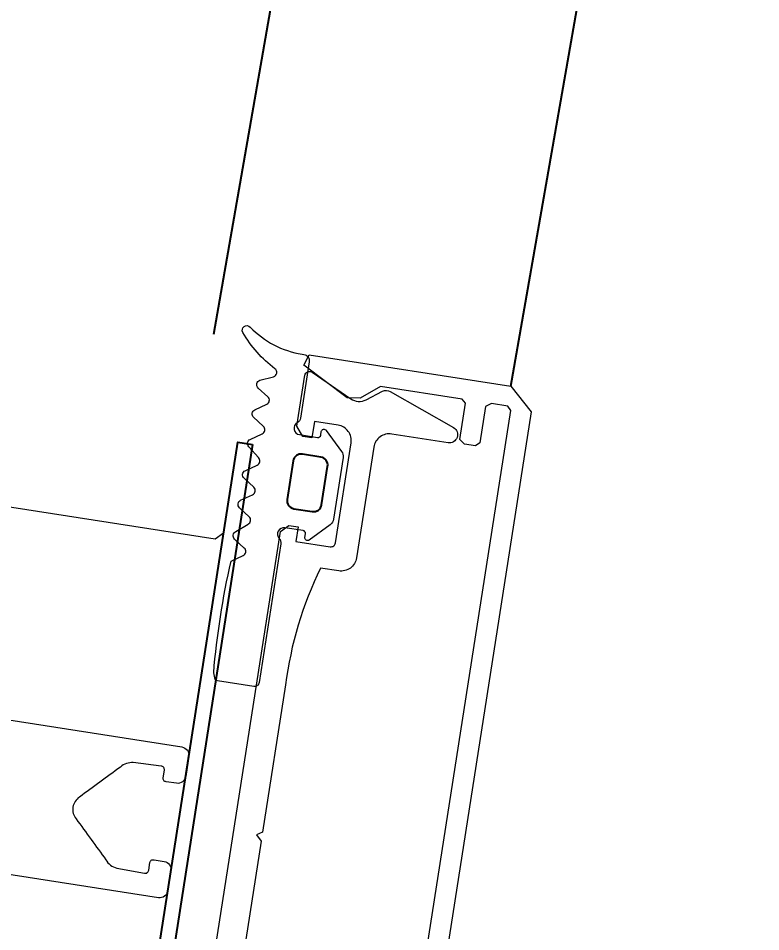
# Model space of a CAD drawing. Header units: millimetres. Extents: x -8689834 to 9419935, y 0 to 135940.
# Drawn here: x -53053.3 to -53004, y 112716.4 to 112777 of the extents above; entities that cross this region are included whole.
import ezdxf
from ezdxf import colors
from ezdxf.entities.mleader import LeaderData, LeaderLine
from ezdxf.math import Vec2, Vec3

# ---------------------------------------------------------------- set-up
doc = ezdxf.new("R2010")
doc.units = ezdxf.units.MM
doc.header["$MEASUREMENT"] = 0
doc.layers.get('0').update_dxf_attribs({"color": 250, "lineweight": 9})
doc.layers.add('АР_новое окно', color=155, linetype='Continuous')
for name, color, linetype, lineweight in [('АР_Окна', 4, 'Continuous', 0), ('АР_Отметки', 250, 'Continuous', 15), ('АР_Сущ Несущая стена', 216, 'Continuous', 30)]:
    doc.layers.add(name, color=color, linetype=linetype, lineweight=lineweight)
doc.layers.get('0').freeze()
doc.styles.add('ISOCPEUR', font='isocpeur.ttf', dxfattribs={"width": 0.7})

# ---------------------------------------------------------------- blocks, each defined once
blk = doc.blocks.new('_DotSmall')
at = {"color": 0, "linetype": 'ByBlock', "const_width": 0.5}
blk.add_lwpolyline([(-0.0625, 0, 1), (0.0625, 0, 1)], format="xyb", close=True, dxfattribs=at)
blk = doc.blocks.new('стойка витр.')
at = {"lineweight": 0, "ltscale": 100, "transparency": 33554687}
for points in [[(-69.8438361948356, -5.633594956780144), (-69.21493715024553, -5.916666730459838), (-30.90838462579995, 8.609511357899464), (-30.62531285212026, 9.238410402496811), (-31.1873041553481, 10.72042096611403)], [(-68.58632373265573, -58.46540642052423), (-90.15068845250062, -1.598661102303595), (-90.00917455367744, -1.284153596119722), (-88.98317839115043, -0.8950869223335758), (-88.55468153662514, -0.9934413902010419), (-87.69009137133253, -3.273426419786119), (-87.37564184903749, -3.414962306625966), (-86.69163474338711, -3.155580859434849), (-86.43607351230457, -2.797891934278596), (-87.30066367759719, -0.5179069046935183), (-87.1591497787449, -0.2033993985096458), (-82.02911098225741, 1.741955958394101), (-80.54324021661887, 1.262233232868311), (-79.70200834979187, 1.450846736610401), (-77.34320693471818, 4.170836259007046), (-77.83057009245385, 4.768357554989052), (-90.48468705118285, -0.0301937209587777), (-91.4479567084054, -1.960141251613095), (-69.79711318280897, -59.05493725829001)]]:
    blk.add_lwpolyline(points, dxfattribs=at)
at = {"color": 7, "lineweight": 0, "ltscale": 100, "transparency": 33554687}
blk.add_lwpolyline([(-74.06369480097783, 3.308391450875206, 0.5779496213016146), (-74.28822709678207, 3.786457927264564), (-75.21591578132939, 3.825837128097191, -0.615333828900983), (-75.41972296024323, 4.330405631961185, 0.1014034095220688), (-73.83454927545972, 7.11715754520992, 0.8870851218243345), (-74.38353605600423, 7.372048574252403, -0.1649969122064492), (-77.37516639285604, 4.905523520799761), (-77.48916274512885, 4.862295111939602, 0.4143043114941015), (-77.73690205768798, 4.311953389369592), (-76.39677740688785, 0.7779505007420084, 0.2286961432583318), (-76.12757003956358, 0.5227576163306367, -0.3190489133936659), (-75.8308042481076, 0.1276532846095506, -0.3190018552396916), (-76.10608007785049, -0.2827473570214352), (-77.2460725926212, -0.7150424396677408, -0.4143996870833266), (-77.48192731157178, -0.6088826129343943), (-77.5683841292921, -0.380889908366953, 0.6683385997492722), (-77.90615079682902, -0.370689789611788), (-78.61388821495348, -1.942959389103635, 0.1988829373258806), (-78.62659800215624, -2.362689632165711), (-77.15678812476108, -6.238681577618991, 0.1988829373551211), (-76.86896414318471, -6.544446800158767), (-75.29665854779887, -7.25210424636316, 0.6683385997492723), (-75.05058378231479, -7.020506375207333), (-75.13704060006421, -6.792513670639892, -0.4143996870833266), (-75.03088077326538, -6.556658951718418), (-73.89088825849467, -6.124363869072113, -0.7102015621310012), (-73.37286607688293, -6.741579856578028, 0.2286961432583318), (-73.40517316877958, -7.111109647914418), (-70.10181337440736, -15.82230158713355, 0.414362099440266), (-69.70872084749863, -15.99923473002855), (-67.42870682594366, -15.13463357074215, 0.1511707915363169), (-67.28675684856717, -15.02397433044825), (-67.28408048482379, -14.56993261339812, 0.03540799054371244), (-69.94453478069045, -7.554127657436766), (-70.80145552181057, -7.357523695485725, -0.527867958552825), (-70.9799117797229, -6.88692200143123), (-70.46881830951315, -6.171555145097955, 0.5278679585528249), (-70.64727456742548, -5.700953451043461), (-71.54744570542243, -5.39029515288712, -0.527867958552825), (-71.72590196330566, -4.91969345882535), (-71.21480849309592, -4.20432660249935, 0.5278679585528249), (-71.39326475097914, -3.733724908495788), (-72.25018549209926, -3.537120946544746, -0.527867958552825), (-72.4286417500116, -3.066519252482976), (-71.91757026780397, -2.351094412268139, 0.5278679585717272), (-72.0960265256872, -1.880492718206369), (-72.95294726680731, -1.683888756255328, -0.5278679585717273), (-73.13140352474875, -1.213287062200834), (-72.66353846338461, -0.3839238536165794, 0.5278679585528249), (-72.84199472126784, 0.08667784044519067), (-73.69893745039008, 0.2833397862850688, -0.5278679585717273), (-73.8773937083024, 0.753941480339563), (-73.36630023809266, 1.469308336665563, 0.5278679585717272), (-73.5447564960632, 1.939910030763713), (-74.40167723721243, 2.136513992714754, -0.5278679585528251), (-74.58013349509565, 2.607115686776524)], format="xyb", close=True, dxfattribs=at)
at = {"lineweight": 0, "ltscale": 100, "transparency": 33554687}
for points in [[(-59.28629948117305, -43.93455252060812), (-73.55412178576807, -6.30930235532287), (-74.18304982228437, -6.026241575636959), (-74.75303158370662, -6.242383619959583), (-74.40718232482322, -7.154412422125461), (-76.57319999407628, -7.975785172551696, -0.414362099391309), (-76.9662925209559, -7.798852029714908), (-79.34394296052051, -1.52882071842032, -0.4143260923197838), (-78.74236241533072, -0.1922330582674476), (-77.26035185172805, 0.3697582449676702), (-76.87127418394084, -0.6562669095073943), (-76.3012924225186, -0.4401248651847709), (-76.06142006575828, 0.3027815256646136), (-77.27188147796551, 3.494853341355338, 0.5512236456822476), (-77.7769173583074, 3.597680757055059), (-79.92338595120236, 1.349376512123854, -0.2673491356416615), (-80.91622193696094, 1.059369939495809), (-82.0875922003761, 1.397509788286698, 0.2496293600316565), (-82.58705019962508, 1.269536347390385), (-86.19986947378493, -1.925987660470128, 0.8270430078467679), (-85.63532520958688, -2.84412238272489), (-82.10129332900397, -1.503986737930973, -0.4143260923197836), (-80.76472567670862, -2.105611734441482), (-78.12768279598095, -9.059679143334506, 0.4143260923033303), (-76.7911151413573, -9.661304145942267), (-75.65109363460215, -9.228998069294903, -0.08279896819570452), (-71.78454054114991, -16.33338165576424), (-68.2828855071275, -25.56749207813118), (-67.85441064060433, -25.66578856210981), (-68.06674346281216, -26.13747383952432), (-64.60831683766446, -35.257587909633, -0.08279896819570452)], [(-33.2204523376422, -7.186144611914642), (-64.21182667926769, -18.93829823563283, 0.4143255057077639), (-64.53033920991584, -19.64587643784762), (-64.05480472955969, -20.89989428329136, 0.410627156480438), (-63.35370618529851, -21.2207818566676), (-62.72021259606117, -20.98055557451153, 0.4925517741577297), (-62.57218080674647, -20.68314875576471), (-62.75156135272118, -20.21010964907327, -0.4411110715409258), (-62.61002546586678, -19.89566012677096), (-60.83807044223067, -19.28752400128724, -0.2080566110632873), (-59.94503853938659, -19.40384657128016, -1.575399656426527e-05), (-56.87977393603069, -20.78551547546522, -0.4398191101055806), (-56.36006749374792, -22.15601788895583, -1.575399656426528e-05), (-57.73845635901671, -25.2227588602982, -0.2080566110632873), (-58.32981322327396, -25.9019745689875), (-60.05946139091975, -26.62167684709857, -0.4411110715409258), (-60.37391091321479, -26.48014096025872), (-60.5532914591895, -26.00710185356729, 0.4925517741577297), (-60.86130306290579, -25.88263065828505), (-61.49479665214312, -26.12285694043385, 0.410627156480438), (-61.80683951149695, -26.82793655114801), (-61.3313050311408, -28.08195439658448, 0.4143255057077639), (-60.62370682114852, -28.40042247599195), (-29.6323624739598, -16.64818975485105, 0.5239329190821609)]]:
    blk.add_lwpolyline(points, format="xyb", dxfattribs=at)
at = {"color": 7, "lineweight": 0, "ltscale": 100, "transparency": 33554687}
blk.add_lwpolyline([(-72.00534459005576, 0.06645459306309931), (-72.91737339223619, -0.2793946658493951)], dxfattribs=at)
blk.add_lwpolyline([(-72.91737339223619, -0.2793946658493951), (-54.81141330953687, -48.02608389785019), (-53.89938450735644, -47.68023463893769), (-72.00534459005576, 0.06645459306309931)], close=True)
at = {"color": 7}
blk.add_lwpolyline([(-75.33468511578394, -1.905527627641277), (-74.42175758568919, -4.312981685368868, -0.414213562373095), (-74.73607402053312, -5.011296826465696), (-75.88953189010499, -5.44869808882504, -0.414213562373095), (-76.58784703121637, -5.134381653973833), (-77.50077456128201, -2.726927596246242, -0.414213562373095), (-77.18645812643808, -2.028612455142138), (-76.03300025686622, -1.591211192782794, -0.414213562373095)], format="xyb", close=True, dxfattribs=at)
blk = doc.blocks.new('A$Cec9b444d')
at = {"layer": 'АР_новое окно', "ltscale": 100}
for p, q in [((6245.930018056468, 169.5069999180103), (6599.997908553745, 2195.475740699124)), ((6265.631413916338, 166.0638906875754), (6619.699304413616, 2192.032631468689))]:
    blk.add_line(p, q, dxfattribs=at)
at = {"layer": 'АР_новое окно', "lineweight": 0, "ltscale": 100, "transparency": 33554687}
blk.add_lwpolyline([(6248.874901417567, 165.9437810967507, -0.5779496213016146), (6248.996002352272, 166.4578792113031), (6249.895622005147, 166.6877519957932, 0.615333828900983), (6249.99097727606, 167.2235076430143, -0.1014034095220688), (6247.865106377511, 169.6233898817621, -0.8870851218243345), (6248.349716496793, 169.9860315150535, 0.1649969122064492), (6251.785754496848, 168.1895792407825), (6251.906215803817, 168.1707926180713, -0.4143043114941015), (6252.26213895804, 167.6833816139891), (6251.679734544286, 163.9489585534292, -0.2286961432583318), (6251.468950365515, 163.643727419917, 0.3190489133936659), (6251.260057731979, 163.1959091134678, 0.3190018552396916), (6251.614061792978, 162.8511097604362), (6252.818705498763, 162.6632387560824, 0.4143996870833266), (6253.027592960675, 162.8157621494134), (6253.065166205984, 163.0566847632585, -0.6683385997492722), (6253.39356649325, 163.1363315802708), (6254.410374608709, 161.7438427282878, -0.1988829373258806), (6254.509382518031, 161.3357588526882), (6253.870618236336, 157.2399518711866, -0.1988829373551211), (6253.652048522796, 156.8813960234251), (6252.259507954309, 155.8646587360269, -0.6683385997492723), (6251.970956026234, 156.0405227428616), (6252.008529271568, 156.2814453568243, 0.4143996870833266), (6251.85600587815, 156.490332818747), (6250.651362172348, 156.6782038231003, 0.7102015621310012), (6250.271782145572, 155.9674144315639, -0.2286961432583318), (6250.379611896979, 155.6124936522981), (6248.944005647035, 146.4072730884204, -0.414362099440266), (6248.595858597369, 146.1530670626619), (6246.18654054958, 146.5288138493071, -0.1511707915363169), (6246.024818730906, 146.6078158550453), (6245.928551601023, 147.0515428921345, -0.03540799054371244), (6247.084757722259, 154.4652277819636), (6247.882702690824, 154.8343484960293, 0.527867958552825), (6247.960257948252, 155.3316389267505), (6247.312605960896, 155.9262086684139, -0.5278679585528249), (6247.390161218323, 156.4234990991351), (6248.206902365306, 156.9131423924347, 0.527867958552825), (6248.284457622704, 157.4104328231548), (6247.636805635362, 158.0050025648188, -0.5278679585528249), (6247.71436089276, 158.5022929955389), (6248.512305861325, 158.8714137096046, 0.527867958552825), (6248.589861118752, 159.3687041403258), (6247.942218687162, 159.9633351542424, -0.5278679585717272), (6248.01977394456, 160.4606255849625), (6248.817718913125, 160.8297462990282, 0.5278679585717273), (6248.895274170582, 161.3270367297505), (6248.266408805877, 162.0420677783947, -0.5278679585528249), (6248.343964063276, 162.5393582091148), (6249.141918587591, 162.908540195433, 0.5278679585717273), (6249.219473845018, 163.4058306261543), (6248.571821857678, 164.0004003678183, -0.5278679585717272), (6248.649377115148, 164.4976907985412), (6249.447322083737, 164.8668115127243, 0.5278679585528251), (6249.524877341139, 165.364101943328)], format="xyb", close=True, dxfattribs=at)
for points in [[(6256.256449381044, 104.3684902169591), (6265.628100879893, 164.4602591794057), (6265.424761067045, 164.7388163109267), (6264.340578668179, 164.9079006926842), (6263.941581310069, 164.7232814523104), (6263.565839301262, 162.3139940406755), (6263.287343442024, 162.1106446720199), (6262.564544964083, 162.2233691858777), (6262.240703652339, 162.5206564455633), (6262.616445661146, 164.9299438571981), (6262.413105848269, 165.2085009887181), (6256.992132581686, 166.0539324532704), (6255.637155702772, 165.2780565074654), (6254.775109295186, 165.2891063369361), (6251.906015042359, 167.4640972073064), (6252.259657392192, 168.1492918038845), (6265.631413916211, 166.063890687598), (6266.972032707247, 164.3741193537524), (6257.5627984073, 104.04136650509)], [(6246.590105116225, 156.3236961994261), (6246.033113397745, 155.9169974622312), (6205.554121833035, 162.2299253144024), (6205.14742309577, 162.7869170328202), (6205.391658745992, 164.3529752957056)], [(6247.529474471864, 162.3470066370085), (6248.49322619989, 162.1967041000213)]]:
    blk.add_lwpolyline(points, dxfattribs=at)
for points in [[(6244.159332130998, 116.668730880343), (6250.359981212199, 156.4277821049945), (6250.917003566788, 156.8344760643644), (6251.519310101618, 156.7405429511579), (6251.369007564672, 155.7767912231768), (6253.657864305483, 155.4198310591258, 0.414362099391309), (6254.006011355134, 155.6740370848838), (6255.039313824056, 162.2996540572542, 0.4143260923197838), (6254.174990575023, 163.4834239027105), (6252.608932312153, 163.7276595529035), (6252.439843152527, 162.6434465179406), (6251.837536617683, 162.7373796311465), (6251.449593866941, 163.4148374344858), (6251.975647968483, 166.7879378464725, -0.5512236456822476), (6252.448616066305, 166.9927204050193), (6255.012655630063, 165.2354781014327, 0.2673491356416615), (6256.043959224535, 165.1564844129549), (6257.120400052341, 165.7289544955599, -0.2496293600316565), (6257.635514002202, 165.7067483423691), (6261.829743903995, 163.3250950671128, -0.8270430078467679), (6261.46670805094, 162.3102617981557), (6257.732254354228, 162.8926709896886, 0.4143260923197836), (6256.548513254805, 162.0283083719162), (6255.40248149422, 154.6798622854087, -0.4143260923033303), (6254.218740393795, 153.815499661074), (6253.014066051822, 154.0033754433664, 0.08279896819570452), (6250.695964075921, 146.2542527705758), (6249.174180750765, 136.4964580001803), (6248.77519294842, 136.3119000320597), (6249.080247637497, 135.894151465393), (6247.577250935021, 126.2568180019793, 0.08279896819570452)], [(6211.074407038394, 147.2507779463675), (6243.823353118798, 142.1434372487817, -0.4143255057077639), (6244.280958535582, 141.5167679365287), (6244.074296132895, 140.1916323020195, -0.410627156480438), (6243.454457019042, 139.7330393708675), (6242.785036777203, 139.837439246645, -0.4925517741577297), (6242.578846319519, 140.0979190378442), (6242.656803263032, 140.5977851116588, 0.4411110715409258), (6242.453453894379, 140.8762809708087), (6240.594167875066, 141.1058667962887, 0.2080566110632873), (6239.744329768431, 140.807853185388, 1.575399656426527e-05), (6237.029949483976, 138.823666772572, 0.4398191101055806), (6236.804090400165, 137.3754405037154, 1.575399656426528e-05), (6238.78537180852, 134.6589390717554, 0.2080566110632873), (6239.5041050408, 134.1162978820838), (6241.345004934902, 133.768818770634, 0.4411110715409258), (6241.623500794139, 133.9721681392896), (6241.701457737652, 134.4720342131042, -0.4925517741577297), (6241.977173780115, 134.6573579579273), (6242.646594021955, 134.5529580821498, -0.410627156480438), (6243.09735352971, 133.9273992362936), (6242.890691127011, 132.6022636017838, -0.4143255057077639), (6242.26399306887, 132.144697553689), (6209.515060023735, 137.2521218343817, -0.5239329190821609)]]:
    blk.add_lwpolyline(points, format="xyb", dxfattribs=at)
at = {"layer": 'АР_новое окно'}
blk.add_lwpolyline([(6248.49322619989, 162.1967041000213), (6240.624561847769, 111.7422073287358), (6239.660810119746, 111.8925098656066), (6247.529474471864, 162.3470066370085)], close=True, dxfattribs=at)
blk.add_lwpolyline([(6251.193959454435, 161.1041180548198), (6250.797210523186, 158.5601325987083, 0.414213562373095), (6251.248799515931, 157.9416617109418), (6252.467672222968, 157.7515716131891, 0.414213562373095), (6253.086143110834, 158.2031606059973), (6253.48289204207, 160.7471460621082, 0.414213562373095), (6253.031303049303, 161.3656169499904), (6251.812430342272, 161.5557070476269, 0.414213562373095)], format="xyb", close=True, dxfattribs=at)
at = {"layer": 'АР_новое окно', "xscale": -1, "rotation": 11.90296744651613}
blk.add_blockref('стойка витр.', (6177.086073485848, 147.4305283908225), dxfattribs=at)

msp = doc.modelspace()

# ---------------------------------------------------------------- linework, layer by layer
at = {"layer": 'АР_Сущ Несущая стена', "lineweight": 18, "ltscale": 100}
msp.add_arc((-62199.59225600528, 115505.8737578681), 9805.264059527553, 273.2047159642141, 356.1549052783884, dxfattribs=at)

# ---------------------------------------------------------------- block references
at = {"layer": 'АР_Окна', "ltscale": 100}
msp.add_blockref('A$Cec9b444d', (-59286.24984706755, 112586.4970597865), dxfattribs=at)

# ---------------------------------------------------------------- leaders
at = {"layer": 'АР_Отметки'}
ml = msp.add_multileader_mtext('Standard', dxfattribs=at)
ml.set_content('0,000', color=256, style='ISOCPEUR')
ml.set_leader_properties(color=256, linetype='Continuous', lineweight=-1)
ml.set_arrow_properties(name='DOTSMALL')
ml.build(insert=Vec2(0, 0))
ml.multileader.update_dxf_attribs({"has_text_frame": 1, "text_left_attachment_type": 4, "text_right_attachment_type": 4, "dogleg_length": 100, "arrow_head_size": 180})
ctx = ml.context
ctx.base_point, ctx.char_height, ctx.arrow_head_size, ctx.landing_gap_size, ctx.plane_origin = Vec3(-187276.7997699445, 132110.0850587329), 250, 180, 50, Vec3(-190337.1672303383, 129966.6923522141)
ctx.left_attachment, ctx.right_attachment = 4, 4
notes = []
notes.append((ctx, [(0, (0, 0, 0), (0, 0), (1, 0), 1, [])]))
ctx.mtext.insert, ctx.mtext.width, ctx.mtext.line_spacing_style, ctx.mtext.flow_direction = Vec3(-187226.7997699445, 132443.4183920662), 852.6970314602484, 2, 5
ml = msp.add_multileader_mtext('Standard', dxfattribs=at)
ml.set_content('-1,200', color=256, style='ISOCPEUR')
ml.set_leader_properties(color=256, linetype='Continuous', lineweight=-1)
ml.set_arrow_properties(name='DOTSMALL')
ml.build(insert=Vec2(0, 0))
ml.multileader.update_dxf_attribs({"has_text_frame": 1, "text_left_attachment_type": 4, "text_right_attachment_type": 4, "dogleg_length": 100, "arrow_head_size": 180})
ctx = ml.context
ctx.base_point, ctx.char_height, ctx.arrow_head_size, ctx.landing_gap_size, ctx.plane_origin = Vec3(-177720.7590341442, 129646.8906015264), 250, 180, 50, Vec3(-177813.3264161965, 129547.8815566983)
ctx.left_attachment, ctx.right_attachment = 4, 4
notes.append((ctx, [(0, (0, 0, 0), (0, 0), (1, 0), 1, [])]))
ctx.mtext.insert, ctx.mtext.width, ctx.mtext.line_spacing_style, ctx.mtext.flow_direction = Vec3(-177670.7590341442, 129980.2239348597), 852.6970314602484, 2, 5
ml = msp.add_multileader_mtext('Standard', dxfattribs=at)
ml.set_content('0,000', color=256, style='ISOCPEUR')
ml.set_leader_properties(color=256, linetype='Continuous', lineweight=-1)
ml.set_arrow_properties(name='DOTSMALL')
ml.build(insert=Vec2(0, 0))
ml.multileader.update_dxf_attribs({"has_text_frame": 1, "text_left_attachment_type": 4, "text_right_attachment_type": 4, "dogleg_length": 100, "arrow_head_size": 180})
ctx = ml.context
ctx.base_point, ctx.char_height, ctx.arrow_head_size, ctx.landing_gap_size, ctx.plane_origin = Vec3(-185687.6166469539, 129607.0397730947), 250, 180, 50, Vec3(-188747.9841073476, 127463.6470665759)
ctx.left_attachment, ctx.right_attachment = 4, 4
notes.append((ctx, [(0, (0, 0, 0), (0, 0), (1, 0), 1, [])]))
ctx.mtext.insert, ctx.mtext.width, ctx.mtext.line_spacing_style, ctx.mtext.flow_direction = Vec3(-185637.6166469539, 129940.373106428), 852.6970314602484, 2, 5
ml = msp.add_multileader_mtext('Standard', dxfattribs=at)
ml.set_content('Л.4', color=256, style='ISOCPEUR')
ml.set_leader_properties(color=256, linetype='Continuous', lineweight=-1)
ml.set_arrow_properties(name='DOTSMALL')
ml.build(insert=Vec2(0, 0))
ml.multileader.update_dxf_attribs({"has_text_frame": 1, "text_left_attachment_type": 4, "text_right_attachment_type": 4, "dogleg_length": 100, "arrow_head_size": 180})
ctx = ml.context
ctx.base_point, ctx.char_height, ctx.arrow_head_size, ctx.landing_gap_size, ctx.plane_origin = Vec3(-184816.2837050096, 129601.5848165639), 250, 180, 50, Vec3(-159580.3663713892, 117978.4653365304)
ctx.left_attachment, ctx.right_attachment = 4, 4
notes.append((ctx, [(0, (0, 0, 0), (0, 0), (1, 0), 1, [])]))
ctx.mtext.insert, ctx.mtext.width, ctx.mtext.line_spacing_style, ctx.mtext.flow_direction = Vec3(-184766.2837050096, 129934.9181498972), 852.6970314602484, 2, 5
ml = msp.add_multileader_mtext('Standard', dxfattribs=at)
ml.set_content('-1,140', color=256, style='ISOCPEUR')
ml.set_leader_properties(color=256, linetype='Continuous', lineweight=-1)
ml.set_arrow_properties(name='DOTSMALL')
ml.build(insert=Vec2(0, 0))
ml.multileader.update_dxf_attribs({"has_text_frame": 1, "text_left_attachment_type": 4, "text_right_attachment_type": 4, "dogleg_length": 100, "arrow_head_size": 180})
ctx = ml.context
ctx.base_point, ctx.char_height, ctx.arrow_head_size, ctx.landing_gap_size, ctx.plane_origin = Vec3(-180313.7221072279, 128673.3217394912, 1.149675994230903e-08), 250, 180, 50, Vec3(-180395.1155570771, 128959.4633156335, 1.149675994230903e-08)
ctx.left_attachment, ctx.right_attachment = 4, 4
notes.append((ctx, [(0, (0, 0, 0), (0, 0), (1, 0), 1, [])]))
ctx.mtext.insert, ctx.mtext.width, ctx.mtext.line_spacing_style, ctx.mtext.flow_direction = Vec3(-180263.7221072279, 129006.6550728246, 1.149675994230903e-08), 852.6970314602484, 2, 5
ml = msp.add_multileader_mtext('Standard', dxfattribs=at)
ml.set_content('0,000', color=256, style='ISOCPEUR')
ml.set_leader_properties(color=256, linetype='Continuous', lineweight=-1)
ml.set_arrow_properties(name='DOTSMALL')
ml.build(insert=Vec2(0, 0))
ml.multileader.update_dxf_attribs({"has_text_frame": 1, "text_left_attachment_type": 4, "text_right_attachment_type": 4, "dogleg_length": 100, "arrow_head_size": 180})
ctx = ml.context
ctx.base_point, ctx.char_height, ctx.arrow_head_size, ctx.landing_gap_size, ctx.plane_origin = Vec3(-187382.8031773707, 126393.4441659665), 250, 180, 50, Vec3(-190443.1706377645, 124250.0514594477)
ctx.left_attachment, ctx.right_attachment = 4, 4
notes.append((ctx, [(0, (0, 0, 0), (0, 0), (1, 0), 1, [])]))
ctx.mtext.insert, ctx.mtext.width, ctx.mtext.line_spacing_style, ctx.mtext.flow_direction = Vec3(-187332.8031773707, 126726.7774992998), 852.6970314602484, 2, 5
ml = msp.add_multileader_mtext('Standard', dxfattribs=at)
ml.set_content('Л.5', color=256, style='ISOCPEUR')
ml.set_leader_properties(color=256, linetype='Continuous', lineweight=-1)
ml.set_arrow_properties(name='DOTSMALL')
ml.build(insert=Vec2(0, 0))
ml.multileader.update_dxf_attribs({"has_text_frame": 1, "text_left_attachment_type": 4, "text_right_attachment_type": 4, "dogleg_length": 100, "arrow_head_size": 180})
ctx = ml.context
ctx.base_point, ctx.char_height, ctx.arrow_head_size, ctx.landing_gap_size, ctx.plane_origin = Vec3(-156726.1907757707, 125681.9478096366), 250, 180, 50, Vec3(-131490.2734421503, 114058.8283296031)
ctx.left_attachment, ctx.right_attachment = 4, 4
notes.append((ctx, [(0, (0, 0, 0), (0, 0), (1, 0), 1, [])]))
ctx.mtext.insert, ctx.mtext.width, ctx.mtext.line_spacing_style, ctx.mtext.flow_direction = Vec3(-156676.1907757707, 126015.2811429699), 852.6970314602484, 2, 5
ml = msp.add_multileader_mtext('Standard', dxfattribs=at)
ml.set_content('0,000', color=256, style='ISOCPEUR')
ml.set_leader_properties(color=256, linetype='Continuous', lineweight=-1)
ml.set_arrow_properties(name='DOTSMALL')
ml.build(insert=Vec2(0, 0))
ml.multileader.update_dxf_attribs({"has_text_frame": 1, "text_left_attachment_type": 4, "text_right_attachment_type": 4, "dogleg_length": 100, "arrow_head_size": 180})
ctx = ml.context
ctx.base_point, ctx.char_height, ctx.arrow_head_size, ctx.landing_gap_size, ctx.plane_origin = Vec3(-204826.2687846024, 122318.214327126), 250, 180, 50, Vec3(-207886.6362449962, 120174.8216206072)
ctx.left_attachment, ctx.right_attachment = 4, 4
notes.append((ctx, [(0, (0, 0, 0), (0, 0), (1, 0), 1, [])]))
ctx.mtext.insert, ctx.mtext.width, ctx.mtext.line_spacing_style, ctx.mtext.flow_direction = Vec3(-204776.2687846024, 122651.5476604594), 852.6970314602484, 2, 5
ml = msp.add_multileader_mtext('Standard', dxfattribs=at)
ml.set_content('{\\W0.8;-2,730}', color=256, style='ISOCPEUR')
ml.set_leader_properties(color=256, linetype='Continuous', lineweight=-1)
ml.set_arrow_properties(name='DOTSMALL')
ml.build(insert=Vec2(0, 0))
ml.multileader.update_dxf_attribs({"has_text_frame": 1, "text_left_attachment_type": 4, "text_right_attachment_type": 4, "dogleg_length": 100, "arrow_head_size": 180})
ctx = ml.context
ctx.base_point, ctx.char_height, ctx.arrow_head_size, ctx.landing_gap_size, ctx.plane_origin = Vec3(-314791.3210058988, 121809.0184862664, 2.299351988461806e-08), 250, 180, 50, Vec3(-319449.8299409288, 117956.7109726352, 2.299351988461806e-08)
ctx.left_attachment, ctx.right_attachment = 4, 4
notes.append((ctx, [(0, (0, 0, 0), (0, 0), (1, 0), 1, [])]))
ctx.mtext.insert, ctx.mtext.width, ctx.mtext.defined_height, ctx.mtext.line_spacing_style, ctx.mtext.flow_direction = Vec3(-314741.3210058988, 122142.3518195997, 2.299351988461806e-08), 769.9889591111103, 343.8884462512117, 2, 5
ml = msp.add_multileader_mtext('Standard', dxfattribs=at)
ml.set_content('{\\W0.8;-2,430}', color=256, style='ISOCPEUR')
ml.set_leader_properties(color=256, linetype='Continuous', lineweight=-1)
ml.set_arrow_properties(name='DOTSMALL')
ml.build(insert=Vec2(0, 0))
ml.multileader.update_dxf_attribs({"has_text_frame": 1, "text_left_attachment_type": 4, "text_right_attachment_type": 4, "dogleg_length": 100, "arrow_head_size": 180})
ctx = ml.context
ctx.base_point, ctx.char_height, ctx.arrow_head_size, ctx.landing_gap_size, ctx.plane_origin = Vec3(-301002.2465167325, 120038.5846084391), 250, 180, 50, Vec3(-299949.5531320914, 118383.4112137306)
ctx.left_attachment, ctx.right_attachment = 4, 4
notes.append((ctx, [(0, (0, 0, 0), (0, 0), (1, 0), 1, [])]))
ctx.mtext.insert, ctx.mtext.width, ctx.mtext.line_spacing_style, ctx.mtext.flow_direction = Vec3(-300952.2465167325, 120371.9179417724), 852.6970314602484, 2, 5
ml = msp.add_multileader_mtext('Standard', dxfattribs=at)
ml.set_content('0,000', color=256, style='ISOCPEUR')
ml.set_leader_properties(color=256, linetype='Continuous', lineweight=-1)
ml.set_arrow_properties(name='DOTSMALL')
ml.build(insert=Vec2(0, 0))
ml.multileader.update_dxf_attribs({"has_text_frame": 1, "text_left_attachment_type": 4, "text_right_attachment_type": 4, "dogleg_length": 100, "arrow_head_size": 180})
ctx = ml.context
ctx.base_point, ctx.char_height, ctx.arrow_head_size, ctx.landing_gap_size, ctx.plane_origin = Vec3(-153675.4760438586, 119954.6257698009), 250, 180, 50, Vec3(-156735.8435042523, 117811.2330632821)
ctx.left_attachment, ctx.right_attachment = 4, 4
notes.append((ctx, [(0, (0, 0, 0), (0, 0), (1, 0), 1, [])]))
ctx.mtext.insert, ctx.mtext.width, ctx.mtext.line_spacing_style, ctx.mtext.flow_direction = Vec3(-153625.4760438586, 120287.9591031342), 852.6970314602484, 2, 5
ml = msp.add_multileader_mtext('Standard', dxfattribs=at)
ml.set_content('0,000', color=256, style='ISOCPEUR')
ml.set_leader_properties(color=256, linetype='Continuous', lineweight=-1)
ml.set_arrow_properties(name='DOTSMALL')
ml.build(insert=Vec2(0, 0))
ml.multileader.update_dxf_attribs({"has_text_frame": 1, "text_left_attachment_type": 4, "text_right_attachment_type": 4, "dogleg_length": 100, "arrow_head_size": 180})
ctx = ml.context
ctx.base_point, ctx.char_height, ctx.arrow_head_size, ctx.landing_gap_size, ctx.plane_origin = Vec3(-156471.468784323, 119797.6348483452), 250, 180, 50, Vec3(-159531.8362447167, 117654.2421418264)
ctx.left_attachment, ctx.right_attachment = 4, 4
notes.append((ctx, [(0, (0, 0, 0), (0, 0), (1, 0), 1, [])]))
ctx.mtext.insert, ctx.mtext.width, ctx.mtext.line_spacing_style, ctx.mtext.flow_direction = Vec3(-156421.468784323, 120130.9681816786), 852.6970314602484, 2, 5
ml = msp.add_multileader_mtext('Standard', dxfattribs=at)
ml.set_content('{\\W0.8;-2,430}', color=256, style='ISOCPEUR')
ml.set_leader_properties(color=256, linetype='Continuous', lineweight=-1)
ml.set_arrow_properties(name='DOTSMALL')
ml.build(insert=Vec2(0, 0))
ml.multileader.update_dxf_attribs({"has_text_frame": 1, "text_left_attachment_type": 4, "text_right_attachment_type": 4, "dogleg_length": 100, "arrow_head_size": 180})
ctx = ml.context
ctx.base_point, ctx.char_height, ctx.arrow_head_size, ctx.landing_gap_size, ctx.plane_origin = Vec3(-336711.8860226227, 117132.6558246998), 250, 180, 50, Vec3(-335659.1926379816, 115477.4824299914)
ctx.left_attachment, ctx.right_attachment = 4, 4
notes.append((ctx, [(0, (0, 0, 0), (0, 0), (1, 0), 1, [])]))
ctx.mtext.insert, ctx.mtext.width, ctx.mtext.line_spacing_style, ctx.mtext.flow_direction = Vec3(-336661.8860226227, 117465.9891580332), 852.6970314602484, 2, 5
ml = msp.add_multileader_mtext('Standard', dxfattribs=at)
ml.set_content('{\\W0.8;-2,480}', color=256, style='ISOCPEUR')
ml.set_leader_properties(color=256, linetype='Continuous', lineweight=-1)
ml.set_arrow_properties(name='DOTSMALL')
ml.build(insert=Vec2(0, 0))
ml.multileader.update_dxf_attribs({"has_text_frame": 1, "text_left_attachment_type": 4, "text_right_attachment_type": 4, "dogleg_length": 100, "arrow_head_size": 180})
ctx = ml.context
ctx.base_point, ctx.char_height, ctx.arrow_head_size, ctx.landing_gap_size, ctx.plane_origin = Vec3(-302468.0581811396, 114434.5752220221), 250, 180, 50, Vec3(-301415.3647964986, 112779.4018273137)
ctx.left_attachment, ctx.right_attachment = 4, 4
notes.append((ctx, [(0, (0, 0, 0), (0, 0), (1, 0), 1, [])]))
ctx.mtext.insert, ctx.mtext.width, ctx.mtext.line_spacing_style, ctx.mtext.flow_direction = Vec3(-302418.0581811396, 114767.9085553555), 852.6970314602484, 2, 5
ml = msp.add_multileader_mtext('Standard', dxfattribs=at)
ml.set_content('0,000', color=256, style='ISOCPEUR')
ml.set_leader_properties(color=256, linetype='Continuous', lineweight=-1)
ml.set_arrow_properties(name='DOTSMALL')
ml.build(insert=Vec2(0, 0))
ml.multileader.update_dxf_attribs({"has_text_frame": 1, "text_left_attachment_type": 4, "text_right_attachment_type": 4, "dogleg_length": 100, "arrow_head_size": 180})
ctx = ml.context
ctx.base_point, ctx.char_height, ctx.arrow_head_size, ctx.landing_gap_size, ctx.plane_origin = Vec3(-195514.5538136112, 113911.1868237481), 250, 180, 50, Vec3(-198574.9212740049, 111767.7941172293)
ctx.left_attachment, ctx.right_attachment = 4, 4
notes.append((ctx, [(0, (0, 0, 0), (0, 0), (1, 0), 1, [])]))
ctx.mtext.insert, ctx.mtext.width, ctx.mtext.line_spacing_style, ctx.mtext.flow_direction = Vec3(-195464.5538136112, 114244.5201570814), 852.6970314602484, 2, 5
for ctx, leaders in notes:
    for number, flags, end, landing, length, lines in leaders:
        leader = LeaderData()
        leader.index, (leader.has_last_leader_line, leader.has_dogleg_vector, leader.attachment_direction) = number, flags
        leader.last_leader_point, leader.dogleg_vector, leader.dogleg_length = Vec3(end), Vec3(landing), length
        for number, points, colour, breaks in lines:
            line = LeaderLine()
            line.index, line.vertices, line.color, line.breaks = number, Vec3.list(points), colors.encode_raw_color(colour), breaks
            leader.lines.append(line)
        ctx.leaders.append(leader)

doc.saveas('drawing.dxf')
